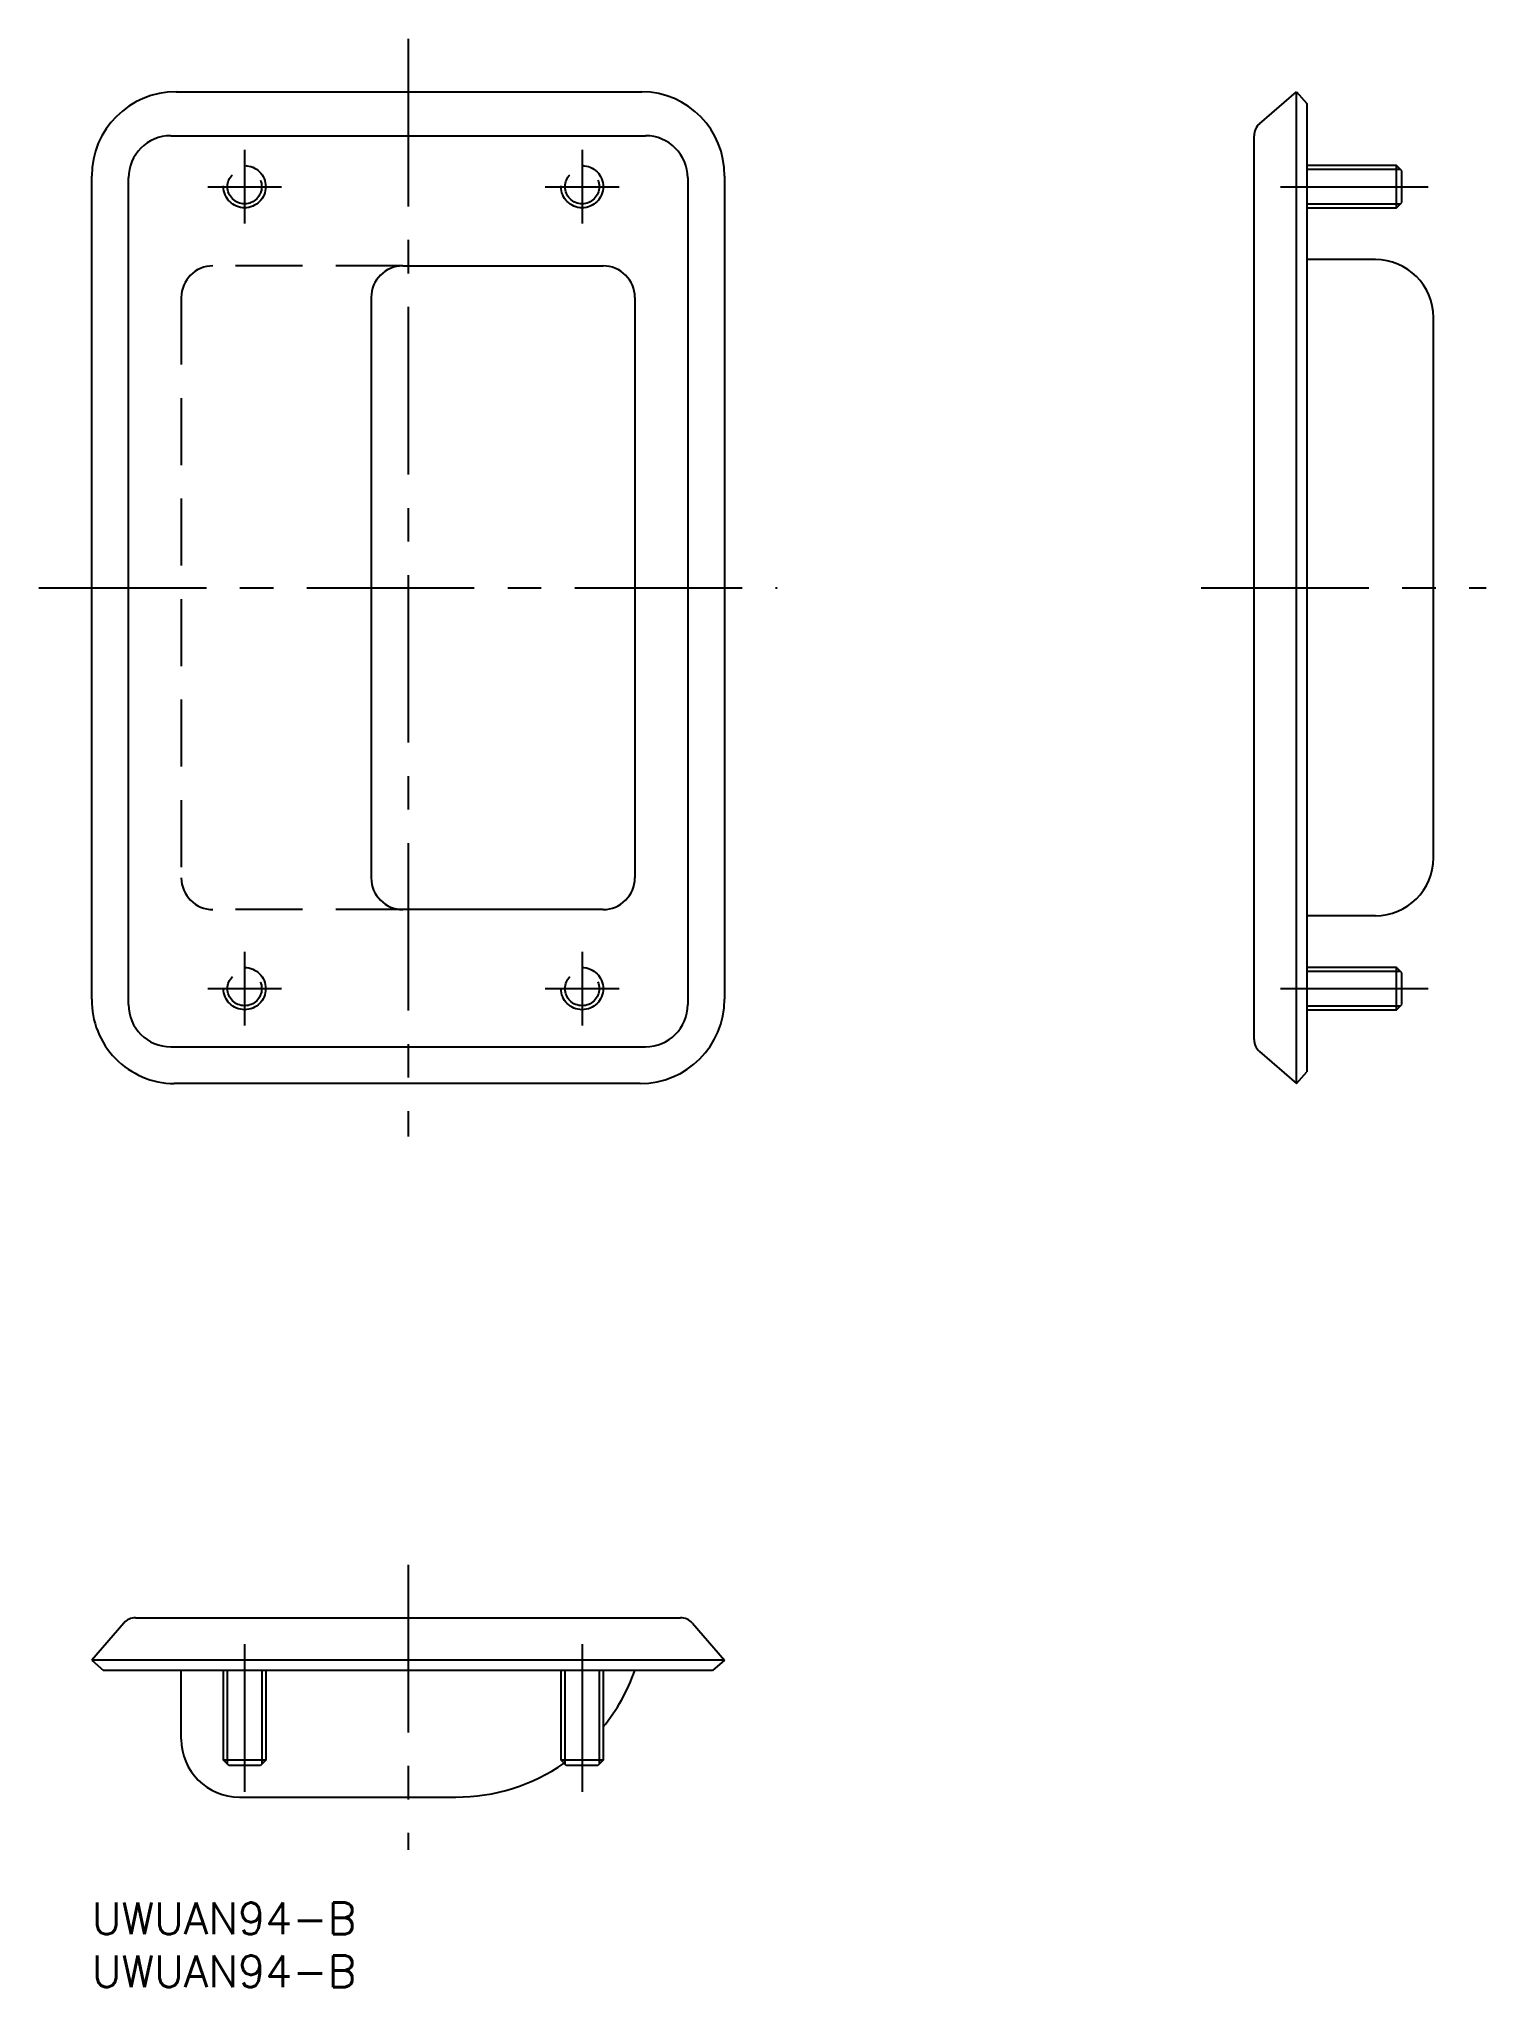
# Model space of a CAD drawing. Extents: x -5 to 132, y -8 to 177.
import ezdxf

# ---------------------------------------------------------------- set-up
doc = ezdxf.new("R2010")
doc.units = 0
doc.header["$LTSCALE"] = 0.5
doc.linetypes.add('CENTER', pattern=[50.8, 31.75, -6.35, 6.35, -6.35])
doc.linetypes.add('DASHED', pattern=[19.05, 12.7, -6.35])
for name, color, linetype in [('MSM_CENTER', 1, 'CENTER'), ('MSM_CONTINUOUS', 7, 'CONTINUOUS'), ('MSM_DASHED', 4, 'DASHED'), ('MSM_NARROW', 5, 'CONTINUOUS'), ('MSM_PART_NUMBER', 7, 'CONTINUOUS')]:
    doc.layers.add(name, color=color, linetype=linetype)
doc.styles.get("Standard").update_dxf_attribs({"font": 'txt.shx', "height": 3, "bigfont": 'bigfont.shx'})

msp = doc.modelspace()

# ---------------------------------------------------------------- linework, layer by layer
at = {"layer": 'MSM_CENTER'}
for p, q in [((30, 176.62), (30, 72.62)), ((14.5, 166.12), (14.5, 159.12)), ((46.5, 166.12), (46.5, 159.12)), ((11, 162.62), (18, 162.62)), ((43, 162.62), (50, 162.62)), ((112.71, 162.62), (126.71, 162.62)), ((-5, 124.62), (65, 124.62)), ((105.21, 124.62), (132.21, 124.62)), ((14.5, 90.12), (14.5, 83.12)), ((46.5, 90.12), (46.5, 83.12)), ((11, 86.62), (18, 86.62)), ((43, 86.62), (50, 86.62)), ((112.71, 86.62), (126.71, 86.62)), ((30, 32), (30, 5)), ((14.5, 24.5), (14.5, 10.5)), ((46.5, 24.5), (46.5, 10.5))]:
    msp.add_line(p, q, dxfattribs=at)
at = {"layer": 'MSM_CONTINUOUS'}
for p, q in [((8, 171.62), (52.17, 171.62)), ((110.72, 168.58), (114.22, 171.62)), ((114.22, 77.62), (114.22, 171.62)), ((114.22, 171.62), (115.21, 170.49)), ((115.21, 170.49), (115.21, 78.75)), ((7.49, 167.45), (52.51, 167.45)), ((110.21, 81.8), (110.21, 167.45)), ((123.71, 164.62), (115.21, 164.62)), ((124.21, 164.12), (123.71, 164.62)), ((123.71, 160.62), (123.71, 164.62)), ((0, 85.62), (0, 163.62)), ((3.49, 85.11), (3.49, 163.45)), ((56.51, 163.45), (56.51, 85.11)), ((60, 163.62), (60, 85.62)), ((124.21, 161.12), (124.21, 164.12)), ((115.21, 160.62), (123.71, 160.62)), ((123.71, 160.62), (124.21, 161.12)), ((29.5, 155.12), (48.5, 155.12)), ((121.71, 155.72), (115.21, 155.72)), ((26.5, 152.12), (26.5, 97.12)), ((51.5, 152.12), (51.5, 97.12)), ((127.21, 99.02), (127.21, 150.22)), ((48.5, 94.12), (29.5, 94.12)), ((121.71, 93.52), (115.21, 93.52)), ((123.71, 88.62), (115.21, 88.62)), ((124.21, 88.12), (123.71, 88.62)), ((123.71, 84.62), (123.71, 88.62)), ((124.21, 85.12), (124.21, 88.12)), ((123.71, 84.62), (124.21, 85.12)), ((115.21, 84.62), (123.71, 84.62)), ((7.49, 81.11), (52.51, 81.11)), ((110.72, 80.66), (114.22, 77.62)), ((52, 77.62), (7.83, 77.62)), ((114.22, 77.62), (115.21, 78.75)), ((3.04, 26.48), (0, 22.98)), ((4.17, 27), (55.83, 27)), ((56.96, 26.48), (60, 22.98)), ((60, 22.98), (0, 22.98)), ((0, 22.98), (1.13, 22)), ((60, 22.98), (58.87, 22)), ((58.87, 22), (1.13, 22)), ((8.5, 15.5), (8.5, 22)), ((12.5, 13.5), (12.5, 22)), ((16.5, 22), (16.5, 13.5)), ((44.5, 13.5), (44.5, 22)), ((48.5, 22), (48.5, 13.5)), ((13, 13), (12.5, 13.5)), ((16.5, 13.5), (12.5, 13.5)), ((16, 13), (13, 13)), ((16.5, 13.5), (16, 13)), ((45, 13), (44.5, 13.5)), ((48.5, 13.5), (44.5, 13.5)), ((48, 13), (45, 13)), ((48.5, 13.5), (48, 13)), ((14, 10), (34.53, 10))]:
    msp.add_line(p, q, dxfattribs=at)
for centre, radius, start, end in [((8, 163.62), 8, 90, 180), ((52.09, 163.71), 7.91, 359.368, 89.368), ((111.71, 167.45), 1.5, 131, 180), ((7.49, 163.45), 4, 90, 180), ((52.51, 163.45), 4, 0, 90), ((29.5, 152.12), 3, 90, 180), ((48.5, 152.12), 3, 0, 90), ((121.71, 150.22), 5.5, 0, 90), ((121.71, 99.02), 5.5, 270, 0), ((29.5, 97.12), 3, 180, 270), ((48.5, 97.12), 3, 270, 0), ((7.91, 85.53), 7.91, 179.368, 269.368), ((7.49, 85.11), 4, 180, 270), ((52, 85.62), 8, 270, 0), ((52.51, 85.11), 4, 270, 0), ((111.71, 81.8), 1.5, 180, 229), ((4.17, 25.5), 1.5, 90, 139), ((55.83, 25.5), 1.5, 41, 90), ((34.53, 28), 18, 320.9087, 340.5288), ((14, 15.5), 5.5, 180, 270), ((34.53, 28), 18, 270, 304.7506)]:
    msp.add_arc(centre, radius, start, end, dxfattribs=at)
at = {"layer": 'MSM_DASHED'}
for p, q in [((29.5, 155.12), (11.5, 155.12)), ((8.5, 152.12), (8.5, 97.12)), ((29.5, 94.12), (11.5, 94.12))]:
    msp.add_line(p, q, dxfattribs=at)
for centre, radius in [((14.5, 162.62), 2), ((46.5, 162.62), 2), ((14.5, 162.62), 1.62), ((46.5, 162.62), 1.62), ((14.5, 86.62), 2), ((46.5, 86.62), 2), ((14.5, 86.62), 1.62), ((46.5, 86.62), 1.62)]:
    msp.add_circle(centre, radius, dxfattribs=at)
for centre, start, end in [((11.5, 152.12), 90, 180), ((11.5, 97.12), 180, 270)]:
    msp.add_arc(centre, 3, start, end, dxfattribs=at)
at = {"layer": 'MSM_NARROW'}
for p, q in [((124.09, 164.24), (115.21, 164.24)), ((115.21, 161), (124.09, 161)), ((124.09, 88.24), (115.21, 88.24)), ((115.21, 85), (124.09, 85)), ((12.88, 13.12), (12.88, 22)), ((16.12, 22), (16.12, 13.12)), ((44.88, 13.12), (44.88, 22)), ((48.12, 22), (48.12, 13.12))]:
    msp.add_line(p, q, dxfattribs=at)

# ---------------------------------------------------------------- texts
at = {"layer": 'MSM_PART_NUMBER'}
for p in [(0, -3), (0, -8)]:
    msp.add_text('UWUAN94-B', height=3, dxfattribs=at).set_placement(p)

doc.saveas('drawing.dxf')
